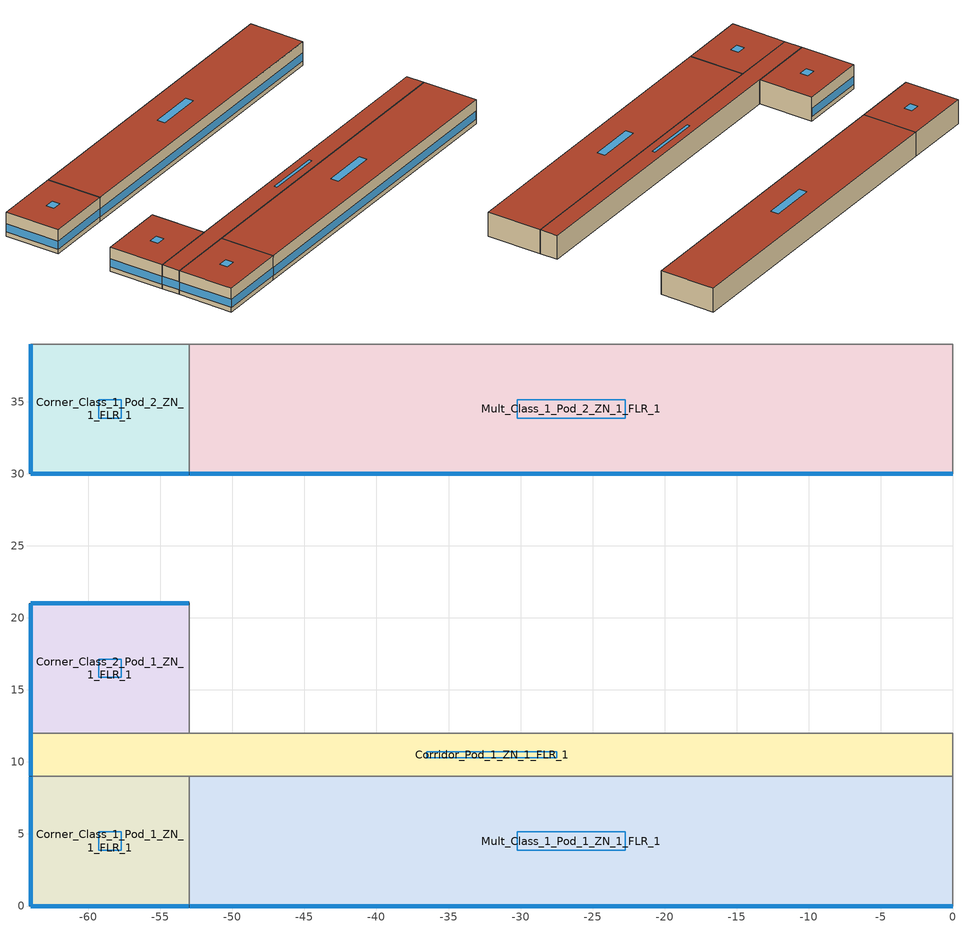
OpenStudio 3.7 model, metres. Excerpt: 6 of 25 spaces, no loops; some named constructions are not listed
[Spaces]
Mult_Class_1_Pod_1_ZN_1_FLR_1
 floor foundation (BTAP-Grnd-Floor-Mass:U-0.757_std): 0,9 0,0 -53,0 -53,9 z0
 wall outside: -53,0 0,0 z0:4
 wall to Lobby_ZN_1_FLR_1: 0,0 0,9 z0:4
 wall to Corridor_Pod_1_ZN_1_FLR_1: 0,9 -53,9 z0:4
 wall to Corner_Class_1_Pod_1_ZN_1_FLR_1: -53,9 -53,0 z0:4
 window (BTAP-Ext-FixedWindow:U=0.190 SHGC=0.600): -52.97,0 -0.03,0 z0.76:2.1
 roof outside: 0,0 0,9 -53,9 -53,0 z4
 skylight (BTAP-Ext-Skylights:U=0.190 SHGC=0.600): -22.75,3.86 -22.75,5.14 -30.25,5.14 -30.25,3.86 z4
Mult_Class_1_Pod_2_ZN_1_FLR_1
 floor foundation (BTAP-Grnd-Floor-Mass:U-0.757_std): 0,39 0,30 -53,30 -53,39 z0
 wall outside: -53,30 0,30 z0:4
 wall to Corner_Class_1_Pod_2_ZN_1_FLR_1: -53,39 -53,30 z0:4
 wall to Corridor_Pod_2_ZN_1_FLR_1: 0,39 -53,39 z0:4
 wall to Main_Corridor_ZN_1_FLR_1: 0,30 0,39 z0:4
 window (BTAP-Ext-FixedWindow:U=0.190 SHGC=0.600): -52.97,30 -0.03,30 z0.76:2.1
 roof outside: 0,30 0,39 -53,39 -53,30 z4
 skylight (BTAP-Ext-Skylights:U=0.190 SHGC=0.600): -22.75,33.86 -22.75,35.14 -30.25,35.14 -30.25,33.86 z4
Corner_Class_2_Pod_1_ZN_1_FLR_1
 floor foundation (BTAP-Grnd-Floor-Mass:U-0.757_std): -53,21 -53,12 -64,12 -64,21 z0
 wall outside: -53,21 -64,21 -64,12 z0:4
 wall to Mult_Class_2_Pod_1_ZN_1_FLR_1: -53,12 -53,21 z0:4
 wall to Corridor_Pod_1_ZN_1_FLR_1: -64,12 -53,12 z0:4
 window (BTAP-Ext-FixedWindow:U=0.190 SHGC=0.600): -53.03,21 -63.97,21 / -64,20.97 -64,12.03 z0.76:2.1
 roof outside: -53,12 -53,21 -64,21 -64,12 z4
 skylight (BTAP-Ext-Skylights:U=0.190 SHGC=0.600): -57.72,15.86 -57.72,17.14 -59.28,17.14 -59.28,15.86 z4
Corridor_Pod_1_ZN_1_FLR_1
 floor foundation (BTAP-Grnd-Floor-Mass:U-0.757_std): 0,12 0,9 -64,9 -64,12 z0
 wall outside: -64,12 -64,9 z0:4
 wall to Corner_Class_1_Pod_1_ZN_1_FLR_1: -64,9 -53,9 z0:4
 wall to Main_Corridor_ZN_1_FLR_1: 0,9 0,12 z0:4
 wall to Mult_Class_2_Pod_1_ZN_1_FLR_1: 0,12 -53,12 z0:4
 window (BTAP-Ext-FixedWindow:U=0.190 SHGC=0.600): -64,11.97 -64,9.03 z0.76:2.12
 roof outside: 0,9 0,12 -64,12 -64,9 z4
 skylight (BTAP-Ext-Skylights:U=0.190 SHGC=0.600): -27.47,10.29 -27.47,10.71 -36.53,10.71 -36.53,10.29 z4
Corner_Class_1_Pod_2_ZN_1_FLR_1
 floor foundation (BTAP-Grnd-Floor-Mass:U-0.757_std): -53,39 -53,30 -64,30 -64,39 z0
 wall outside: -64,39 -64,30 -53,30 z0:4
 wall to Corridor_Pod_2_ZN_1_FLR_1: -53,39 -64,39 z0:4
 window (BTAP-Ext-FixedWindow:U=0.190 SHGC=0.600): -63.97,30 -53.03,30 / -64,38.97 -64,30.03 z0.76:2.1
 roof outside: -53,30 -53,39 -64,39 -64,30 z4
 skylight (BTAP-Ext-Skylights:U=0.190 SHGC=0.600): -57.72,33.86 -57.72,35.14 -59.28,35.14 -59.28,33.86 z4
Corner_Class_1_Pod_1_ZN_1_FLR_1
 floor foundation (BTAP-Grnd-Floor-Mass:U-0.757_std): -53,9 -53,0 -64,0 -64,9 z0
 wall outside: -64,9 -64,0 -53,0 z0:4
 window (BTAP-Ext-FixedWindow:U=0.190 SHGC=0.600): -63.97,0 -53.03,0 / -64,8.97 -64,0.03 z0.76:2.1
 roof outside: -53,0 -53,9 -64,9 -64,0 z4
 skylight (BTAP-Ext-Skylights:U=0.190 SHGC=0.600): -57.72,3.86 -57.72,5.14 -59.28,5.14 -59.28,3.86 z4
[Schedule:Ruleset]
Name | Default Day Schedule
Clothing Schedule | Clothing Schedule Default Winter Clothes
NECB-D-Occupancy-NECB-D-Lighting-0.5-0.0-0.67-Light Ruleset | NECB-D-Occupancy-NECB-D-Lighting-0.5-0.0-0.67-Light Default
NECB-D-Electric-Equipment | NECB-D-Electric-Equipment Default
NECB-C-Occupancy | NECB-C-Occupancy Default
NECB-C-Occupancy-NECB-C-Lighting-0.5-0.0-0.67-Light Ruleset | NECB-C-Occupancy-NECB-C-Lighting-0.5-0.0-0.67-Light Default
NECB-C-Electric-Equipment | NECB-C-Electric-Equipment Default
NECB-D-Lighting | NECB-D-Lighting Default
NECB-B-Occupancy | NECB-B-Occupancy Default
NECB-B-Occupancy-NECB-B-Lighting-0.0-0.0-0.67-Light Ruleset | NECB-B-Occupancy-NECB-B-Lighting-0.0-0.0-0.67-Light Default
NECB-B-Electric-Equipment | NECB-B-Electric-Equipment Default
NECB-C-Occupancy-NECB-C-Lighting-0.0-0.0-0.67-Light Ruleset | NECB-C-Occupancy-NECB-C-Lighting-0.0-0.0-0.67-Light Default
NECB-A-Occupancy | NECB-A-Occupancy Default
NECB-A-Occupancy-NECB-A-Lighting-0.3-0.1-0.67-Light Ruleset | NECB-A-Occupancy-NECB-A-Lighting-0.3-0.1-0.67-Light Default
NECB-A-Electric-Equipment | NECB-A-Electric-Equipment Default
[Schedule:Day]
Clothing Schedule Default Winter Clothes; Always On Default: 24, 0, 1
Clothing Schedule Summer Clothes: 24, 0, 0.5
Air Velocity Schedule Default; NECB-A-Electric-Equipment Sat Day; NECB-A-Electric-Equipment Sun|Hol Day: 24, 0, 0.2
Work Efficiency Schedule Default; NECB-D-Occupancy Sat Day; NECB-D-Occupancy Sun|Hol Day; NECB-A-Occupancy Sat Day; NECB-A-Occupancy Sun|Hol Day: 24, 0, 0
NECB-D-Occupancy Default|Wkdy Day: 8, 0, 0, 9, 0, 0.1, 12, 0, 0.9, 16, 0, 0.8, 17, 0, 0.5, 18, 0, 0.2, 19, 0, 0.1, 22, 0, 0.3, 23, 0, 0.1, 24, 0, 0
NECB-D-Occupancy-NECB-D-Lighting-0.5-0.0-0.67-Light Default; NECB-D-Occupancy-NECB-D-Lighting-0.5-0.0-0.67-Default|Wkdy-Light Day: 8, 0, 0.03325, 9, 0, 0.1995, 16, 0, 0.9, 17, 0, 0.7, 19, 0, 0.3325, 22, 0, 0.4655, 23, 0, 0.1995, 24, 0, 0.03325
NECB-D-Occupancy-NECB-D-Lighting-0.5-0.0-0.67-Sat-Light Day; NECB-D-Occupancy-NECB-D-Lighting-0.5-0.0-0.67-Sun|Hol-Light Day: 24, 0, 0.03325
NECB-D-Electric-Equipment Default; NECB-D-Electric-Equipment Default|Wkdy Day; NECB-D-Lighting Default; NECB-D-Lighting Default|Wkdy Day: 8, 0, 0.05, 9, 0, 0.3, 16, 0, 0.9, 17, 0, 0.7, 19, 0, 0.5, 22, 0, 0.7, 23, 0, 0.3, 24, 0, 0.05
NECB-D-Electric-Equipment Sat Day; NECB-D-Electric-Equipment Sun|Hol Day; NECB-D-Lighting Sat Day; NECB-D-Lighting Sun|Hol Day: 24, 0, 0.05
NECB-C-Occupancy Default; NECB-C-Occupancy Default|Wkdy Day: 8, 0, 0, 9, 0, 0.1, 10, 0, 0.2, 12, 0, 0.5, 16, 0, 0.7, 17, 0, 0.8, 18, 0, 0.7, 19, 0, 0.5, 21, 0, 0.3, 24, 0, 0
NECB-C-Occupancy Sat Day: 8, 0, 0, 9, 0, 0.1, 10, 0, 0.2, 11, 0, 0.5, 12, 0, 0.6, 13, 0, 0.8, 16, 0, 0.9, 17, 0, 0.8, 18, 0, 0.7, 19, 0, 0.5, 21, 0, 0.2, 24, 0, 0
NECB-C-Occupancy Sun|Hol Day: 8, 0, 0, 9, 0, 0.1, 10, 0, 0.2, 11, 0, 0.5, 12, 0, 0.6, 13, 0, 0.8, 16, 0, 0.9, 17, 0, 0.8, 18, 0, 0.7, 19, 0, 0.5, 24, 0, 0
NECB-C-Occupancy-NECB-C-Lighting-0.5-0.0-0.67-Light Default; NECB-C-Occupancy-NECB-C-Lighting-0.5-0.0-0.67-Default|Wkdy-Light Day; NECB-C-Occupancy-NECB-C-Lighting-0.5-0.0-0.67-Sat-Light Day: 8, 0, 0.03325, 9, 0, 0.3325, 10, 0, 0.5985, 19, 0, 0.9, 20, 0, 0.399, 21, 0, 0.3325, 24, 0, 0.03325
NECB-C-Occupancy-NECB-C-Lighting-0.5-0.0-0.67-Sun|Hol-Light Day: 8, 0, 0.03325, 9, 0, 0.3325, 10, 0, 0.5985, 19, 0, 0.9, 24, 0, 0.03325
NECB-C-Electric-Equipment Default; NECB-C-Electric-Equipment Default|Wkdy Day; NECB-C-Electric-Equipment Sat Day; NECB-C-Occupancy-NECB-C-Lighting-0.0-0.0-0.67-Light Default; NECB-C-Occupancy-NECB-C-Lighting-0.0-0.0-0.67-Default|Wkdy-Light Day; NECB-C-Occupancy-NECB-C-Lighting-0.0-0.0-0.67-Sat-Light Day: 8, 0, 0.05, 9, 0, 0.5, 19, 0, 0.9, 20, 0, 0.6, 21, 0, 0.5, 24, 0, 0.05
NECB-C-Electric-Equipment Sun|Hol Day; NECB-C-Occupancy-NECB-C-Lighting-0.0-0.0-0.67-Sun|Hol-Light Day: 8, 0, 0.05, 9, 0, 0.5, 19, 0, 0.9, 24, 0, 0.05
NECB-C-Thermostat Setpoint-Heating Default|Wkdy Day; NECB-C-Thermostat Setpoint-Heating Sat Day: 7, 0, 18, 8, 0, 20, 21, 0, 22, 24, 0, 18
NECB-C-Thermostat Setpoint-Heating Sun|Hol Day: 9, 0, 18, 10, 0, 20, 19, 0, 22, 24, 0, 18
NECB-C-Thermostat Setpoint-Cooling Default|Wkdy Day; NECB-C-Thermostat Setpoint-Cooling Sat Day: 7, 0, 35, 21, 0, 24, 24, 0, 35
NECB-C-Thermostat Setpoint-Cooling Sun|Hol Day: 7, 0, 35, 19, 0, 24, 24, 0, 35
NECB-B-Occupancy Default; NECB-B-Occupancy Default|Wkdy Day: 1, 0, 0.3, 2, 0, 0.1, 9, 0, 0, 10, 0, 0.1, 11, 0, 0.2, 12, 0, 0.5, 13, 0, 0.9, 14, 0, 0.8, 15, 0, 0.5, 17, 0, 0.2, 18, 0, 0.3, 19, 0, 0.6, 22, 0, 0.9, 23, 0, 0.6, 24, 0, 0.4
NECB-B-Occupancy Sat Day: 1, 0, 0.5, 2, 0, 0.3, 9, 0, 0, 10, 0, 0.1, 11, 0, 0.2, 12, 0, 0.5, 13, 0, 0.9, 14, 0, 0.8, 15, 0, 0.5, 17, 0, 0.2, 18, 0, 0.3, 19, 0, 0.6, 22, 0, 0.9, 24, 0, 0.6
NECB-B-Occupancy Sun|Hol Day: 1, 0, 0.1, 2, 0, 0.3, 10, 0, 0, 11, 0, 0.1, 12, 0, 0.4, 14, 0, 0.5, 15, 0, 0.4, 18, 0, 0.2, 19, 0, 0.5, 21, 0, 0.7, 22, 0, 0.5, 23, 0, 0.3, 24, 0, 0.1
NECB-B-Occupancy-NECB-B-Lighting-0.0-0.0-0.67-Light Default; NECB-B-Occupancy-NECB-B-Lighting-0.0-0.0-0.67-Default|Wkdy-Light Day; NECB-B-Occupancy-NECB-B-Lighting-0.0-0.0-0.67-Sat-Light Day; NECB-B-Electric-Equipment Default; NECB-B-Electric-Equipment Default|Wkdy Day; NECB-B-Electric-Equipment Sat Day: 1, 0, 0.9, 2, 0, 0.5, 9, 0, 0.1, 10, 0, 0.5, 11, 0, 0.7, 24, 0, 0.9
NECB-B-Occupancy-NECB-B-Lighting-0.0-0.0-0.67-Sun|Hol-Light Day; NECB-B-Electric-Equipment Sun|Hol Day: 2, 0, 0.5, 10, 0, 0.1, 11, 0, 0.5, 23, 0, 0.9, 24, 0, 0.5
NECB-B-Thermostat Setpoint-Heating Default|Wkdy Day; NECB-B-Thermostat Setpoint-Heating Sat Day: 2, 0, 22, 8, 0, 18, 9, 0, 20, 24, 0, 22
NECB-B-Thermostat Setpoint-Heating Sun|Hol Day: 1, 0, 18, 2, 0, 22, 9, 0, 18, 10, 0, 20, 23, 0, 22, 24, 0, 18
NECB-B-Thermostat Setpoint-Cooling Default|Wkdy Day; NECB-B-Thermostat Setpoint-Cooling Sat Day: 1, 0, 24, 8, 0, 35, 24, 0, 24
NECB-B-Thermostat Setpoint-Cooling Sun|Hol Day: 9, 0, 35, 23, 0, 24, 24, 0, 35
NECB-A-Occupancy Default; NECB-A-Occupancy Default|Wkdy Day: 7, 0, 0, 8, 0, 0.1, 9, 0, 0.7, 12, 0, 0.9, 14, 0, 0.5, 17, 0, 0.9, 18, 0, 0.7, 19, 0, 0.3, 23, 0, 0.1, 24, 0, 0
NECB-A-Occupancy-NECB-A-Lighting-0.3-0.1-0.67-Light Default; NECB-A-Occupancy-NECB-A-Lighting-0.3-0.1-0.67-Default|Wkdy-Light Day: 7, 0, 0.03495, 8, 0, 0.2097, 9, 0, 0.8, 17, 0, 0.9, 18, 0, 0.8, 19, 0, 0.5, 21, 0, 0.2097, 23, 0, 0.0699, 24, 0, 0.03495
NECB-A-Occupancy-NECB-A-Lighting-0.3-0.1-0.67-Sat-Light Day; NECB-A-Occupancy-NECB-A-Lighting-0.3-0.1-0.67-Sun|Hol-Light Day: 24, 0, 0.03495
NECB-A-Electric-Equipment Default; NECB-A-Electric-Equipment Default|Wkdy Day: 7, 0, 0.2, 8, 0, 0.3, 9, 0, 0.8, 18, 0, 0.9, 19, 0, 0.5, 21, 0, 0.3, 24, 0, 0.2
NECB-A-Thermostat Setpoint-Heating Default|Wkdy Day: 6, 0, 18, 7, 0, 20, 21, 0, 22, 24, 0, 18
NECB-A-Thermostat Setpoint-Heating Sat Day; NECB-A-Thermostat Setpoint-Heating Sun|Hol Day: 24, 0, 18
NECB-A-Thermostat Setpoint-Cooling Default|Wkdy Day: 6, 0, 35, 21, 0, 24, 24, 0, 35
NECB-A-Thermostat Setpoint-Cooling Sat Day; NECB-A-Thermostat Setpoint-Cooling Sun|Hol Day: 24, 0, 35
[Schedule:Rule] Date Specification Type=DateRange; Start Day=1
Name | Schedule Ruleset | Rule Order | Day Schedule | Start Month | End Month | End Day | Apply Monday | Apply Tuesday | Apply Wednesday | Apply Thursday | Apply Friday | Apply Saturday | Apply Sunday
Schedule Rule 1 | Clothing Schedule | 0 | Clothing Schedule Summer Clothes | 5 | 9 | 30
Schedule Rule 5 | NECB-D-Occupancy-NECB-D-Lighting-0.5-0.0-0.67-Light Ruleset | 2 | NECB-D-Occupancy-NECB-D-Lighting-0.5-0.0-0.67-Default|Wkdy-Light Day | 1 | 12 | 31 | Yes | Yes | Yes | Yes | Yes
Schedule Rule 6 | NECB-D-Occupancy-NECB-D-Lighting-0.5-0.0-0.67-Light Ruleset | 1 | NECB-D-Occupancy-NECB-D-Lighting-0.5-0.0-0.67-Sat-Light Day | 1 | 12 | 31 |  |  |  |  |  | Yes
Schedule Rule 7 | NECB-D-Occupancy-NECB-D-Lighting-0.5-0.0-0.67-Light Ruleset | 0 | NECB-D-Occupancy-NECB-D-Lighting-0.5-0.0-0.67-Sun|Hol-Light Day | 1 | 12 | 31 |  |  |  |  |  |  | Yes
Schedule Rule 8 | NECB-D-Electric-Equipment | 2 | NECB-D-Electric-Equipment Default|Wkdy Day | 1 | 12 | 31 | Yes | Yes | Yes | Yes | Yes
Schedule Rule 9 | NECB-D-Electric-Equipment | 1 | NECB-D-Electric-Equipment Sat Day | 1 | 12 | 31 |  |  |  |  |  | Yes
Schedule Rule 10 | NECB-D-Electric-Equipment | 0 | NECB-D-Electric-Equipment Sun|Hol Day | 1 | 12 | 31 |  |  |  |  |  |  | Yes
Schedule Rule 17 | NECB-C-Occupancy | 2 | NECB-C-Occupancy Default|Wkdy Day | 1 | 12 | 31 | Yes | Yes | Yes | Yes | Yes
Schedule Rule 18 | NECB-C-Occupancy | 1 | NECB-C-Occupancy Sat Day | 1 | 12 | 31 |  |  |  |  |  | Yes
Schedule Rule 19 | NECB-C-Occupancy | 0 | NECB-C-Occupancy Sun|Hol Day | 1 | 12 | 31 |  |  |  |  |  |  | Yes
Schedule Rule 20 | NECB-C-Occupancy-NECB-C-Lighting-0.5-0.0-0.67-Light Ruleset | 2 | NECB-C-Occupancy-NECB-C-Lighting-0.5-0.0-0.67-Default|Wkdy-Light Day | 1 | 12 | 31 | Yes | Yes | Yes | Yes | Yes
Schedule Rule 21 | NECB-C-Occupancy-NECB-C-Lighting-0.5-0.0-0.67-Light Ruleset | 1 | NECB-C-Occupancy-NECB-C-Lighting-0.5-0.0-0.67-Sat-Light Day | 1 | 12 | 31 |  |  |  |  |  | Yes
Schedule Rule 22 | NECB-C-Occupancy-NECB-C-Lighting-0.5-0.0-0.67-Light Ruleset | 0 | NECB-C-Occupancy-NECB-C-Lighting-0.5-0.0-0.67-Sun|Hol-Light Day | 1 | 12 | 31 |  |  |  |  |  |  | Yes
Schedule Rule 23 | NECB-C-Electric-Equipment | 2 | NECB-C-Electric-Equipment Default|Wkdy Day | 1 | 12 | 31 | Yes | Yes | Yes | Yes | Yes
Schedule Rule 24 | NECB-C-Electric-Equipment | 1 | NECB-C-Electric-Equipment Sat Day | 1 | 12 | 31 |  |  |  |  |  | Yes
Schedule Rule 25 | NECB-C-Electric-Equipment | 0 | NECB-C-Electric-Equipment Sun|Hol Day | 1 | 12 | 31 |  |  |  |  |  |  | Yes
Schedule Rule 32 | NECB-D-Lighting | 2 | NECB-D-Lighting Default|Wkdy Day | 1 | 12 | 31 | Yes | Yes | Yes | Yes | Yes
Schedule Rule 33 | NECB-D-Lighting | 1 | NECB-D-Lighting Sat Day | 1 | 12 | 31 |  |  |  |  |  | Yes
Schedule Rule 34 | NECB-D-Lighting | 0 | NECB-D-Lighting Sun|Hol Day | 1 | 12 | 31 |  |  |  |  |  |  | Yes
Schedule Rule 35 | NECB-B-Occupancy | 2 | NECB-B-Occupancy Default|Wkdy Day | 1 | 12 | 31 | Yes | Yes | Yes | Yes | Yes
Schedule Rule 36 | NECB-B-Occupancy | 1 | NECB-B-Occupancy Sat Day | 1 | 12 | 31 |  |  |  |  |  | Yes
Schedule Rule 37 | NECB-B-Occupancy | 0 | NECB-B-Occupancy Sun|Hol Day | 1 | 12 | 31 |  |  |  |  |  |  | Yes
Schedule Rule 38 | NECB-B-Occupancy-NECB-B-Lighting-0.0-0.0-0.67-Light Ruleset | 2 | NECB-B-Occupancy-NECB-B-Lighting-0.0-0.0-0.67-Default|Wkdy-Light Day | 1 | 12 | 31 | Yes | Yes | Yes | Yes | Yes
Schedule Rule 39 | NECB-B-Occupancy-NECB-B-Lighting-0.0-0.0-0.67-Light Ruleset | 1 | NECB-B-Occupancy-NECB-B-Lighting-0.0-0.0-0.67-Sat-Light Day | 1 | 12 | 31 |  |  |  |  |  | Yes
Schedule Rule 40 | NECB-B-Occupancy-NECB-B-Lighting-0.0-0.0-0.67-Light Ruleset | 0 | NECB-B-Occupancy-NECB-B-Lighting-0.0-0.0-0.67-Sun|Hol-Light Day | 1 | 12 | 31 |  |  |  |  |  |  | Yes
Schedule Rule 41 | NECB-B-Electric-Equipment | 2 | NECB-B-Electric-Equipment Default|Wkdy Day | 1 | 12 | 31 | Yes | Yes | Yes | Yes | Yes
Schedule Rule 42 | NECB-B-Electric-Equipment | 1 | NECB-B-Electric-Equipment Sat Day | 1 | 12 | 31 |  |  |  |  |  | Yes
Schedule Rule 43 | NECB-B-Electric-Equipment | 0 | NECB-B-Electric-Equipment Sun|Hol Day | 1 | 12 | 31 |  |  |  |  |  |  | Yes
Schedule Rule 50 | NECB-C-Occupancy-NECB-C-Lighting-0.0-0.0-0.67-Light Ruleset | 2 | NECB-C-Occupancy-NECB-C-Lighting-0.0-0.0-0.67-Default|Wkdy-Light Day | 1 | 12 | 31 | Yes | Yes | Yes | Yes | Yes
Schedule Rule 51 | NECB-C-Occupancy-NECB-C-Lighting-0.0-0.0-0.67-Light Ruleset | 1 | NECB-C-Occupancy-NECB-C-Lighting-0.0-0.0-0.67-Sat-Light Day | 1 | 12 | 31 |  |  |  |  |  | Yes
Schedule Rule 52 | NECB-C-Occupancy-NECB-C-Lighting-0.0-0.0-0.67-Light Ruleset | 0 | NECB-C-Occupancy-NECB-C-Lighting-0.0-0.0-0.67-Sun|Hol-Light Day | 1 | 12 | 31 |  |  |  |  |  |  | Yes
Schedule Rule 53 | NECB-A-Occupancy | 2 | NECB-A-Occupancy Default|Wkdy Day | 1 | 12 | 31 | Yes | Yes | Yes | Yes | Yes
Schedule Rule 54 | NECB-A-Occupancy | 1 | NECB-A-Occupancy Sat Day | 1 | 12 | 31 |  |  |  |  |  | Yes
Schedule Rule 55 | NECB-A-Occupancy | 0 | NECB-A-Occupancy Sun|Hol Day | 1 | 12 | 31 |  |  |  |  |  |  | Yes
Schedule Rule 56 | NECB-A-Occupancy-NECB-A-Lighting-0.3-0.1-0.67-Light Ruleset | 2 | NECB-A-Occupancy-NECB-A-Lighting-0.3-0.1-0.67-Default|Wkdy-Light Day | 1 | 12 | 31 | Yes | Yes | Yes | Yes | Yes
Schedule Rule 57 | NECB-A-Occupancy-NECB-A-Lighting-0.3-0.1-0.67-Light Ruleset | 1 | NECB-A-Occupancy-NECB-A-Lighting-0.3-0.1-0.67-Sat-Light Day | 1 | 12 | 31 |  |  |  |  |  | Yes
Schedule Rule 58 | NECB-A-Occupancy-NECB-A-Lighting-0.3-0.1-0.67-Light Ruleset | 0 | NECB-A-Occupancy-NECB-A-Lighting-0.3-0.1-0.67-Sun|Hol-Light Day | 1 | 12 | 31 |  |  |  |  |  |  | Yes
Schedule Rule 59 | NECB-A-Electric-Equipment | 2 | NECB-A-Electric-Equipment Default|Wkdy Day | 1 | 12 | 31 | Yes | Yes | Yes | Yes | Yes
Schedule Rule 60 | NECB-A-Electric-Equipment | 1 | NECB-A-Electric-Equipment Sat Day | 1 | 12 | 31 |  |  |  |  |  | Yes
Schedule Rule 61 | NECB-A-Electric-Equipment | 0 | NECB-A-Electric-Equipment Sun|Hol Day | 1 | 12 | 31 |  |  |  |  |  |  | Yes
